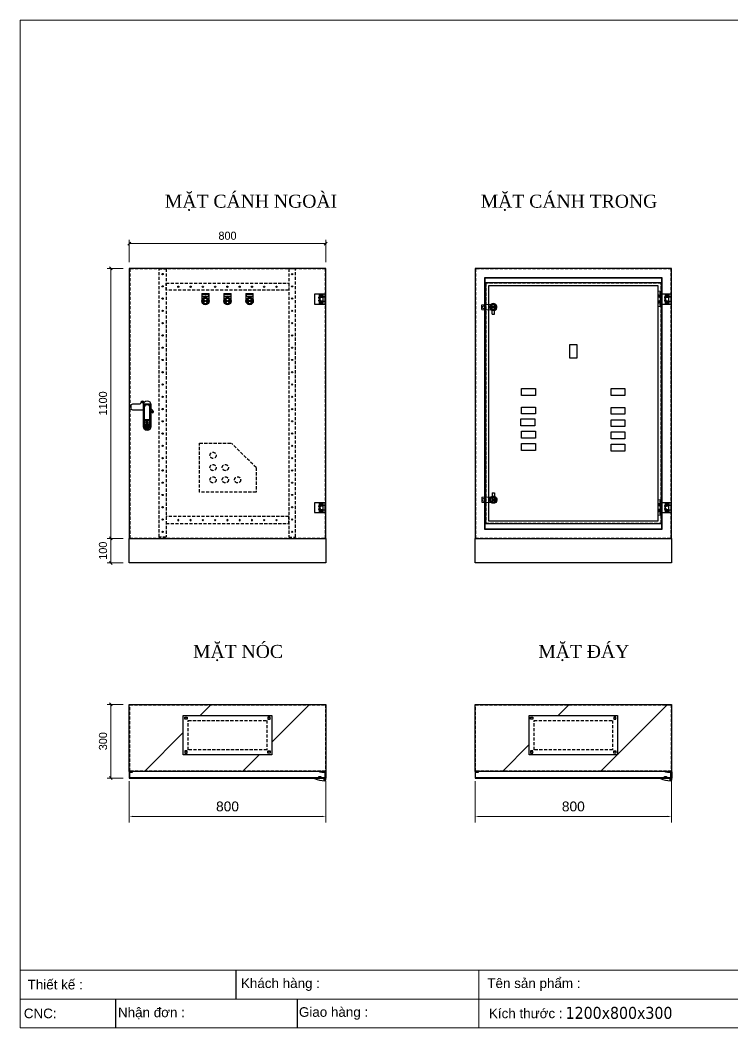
# Model space of a CAD drawing. Header units: millimetres. Extents: x 0 to 5806, y 0 to 4105.
# Drawn here: x 0 to 2903, y 0 to 4105 of the extents above; entities that cross this region are included whole.
import ezdxf
from ezdxf.enums import TextEntityAlignment as Align

# ---------------------------------------------------------------- set-up
doc = ezdxf.new("R2010")
doc.units = ezdxf.units.MM
for name, pattern in [('DASHED', [0.75, 0.5, -0.25]), ('HIDDEN2', [4.7625, 3.175, -1.5875]), ('HIDDENX2', [19.05, 12.7, -6.35])]:
    doc.linetypes.add(name, pattern=pattern)
for name, color, linetype in [('0 KHUNG KT01', 7, 'Continuous'), ('01', 7, 'HIDDEN2'), ('1-EMC-ACESS', 4, 'Continuous'), ('DIM', 253, 'Continuous'), ('HEATER', 1, 'Continuous'), ('THIET BI', 2, 'Continuous')]:
    doc.layers.add(name, color=color, linetype=linetype)
doc.layers.add('0 TĂNG CỨNG', color=7, linetype='Continuous', lineweight=15)
doc.layers.add('07', color=5, linetype='Continuous', lineweight=5)
doc.styles.add('Arial', font='arial.ttf')
doc.styles.add('Arial-Black', font='txt')
doc.styles.add('Tahoma (Input Text)', font='tahoma.ttf')
doc.dimstyles.new('Dim-33', dxfattribs={"dimtxt": 33, "dimasz": 12, "dimexe": 15, "dimexo": 25, "dimgap": 15, "dimtad": 1, "dimdec": 0, "dimtxsty": 'Standard', "dimblk": 'OBLIQUE', "dimcen": 10, "dimclrd": 5, "dimclre": 5, "dimclrt": 3, "dimazin": 3, "dimtfac": 1, "dimtdec": 0, "dimtmove": 0, "dimatfit": 3, "dimldrblk": 'OPEN30', "dimlwd": 9, "dimlwe": 9})
doc.dimstyles.new('Thiện Dim-40', dxfattribs={"dimtxt": 40, "dimasz": 15, "dimexe": 25, "dimexo": 40, "dimgap": 20, "dimtad": 1, "dimdec": 0, "dimtxsty": 'Arial', "dimcen": 15, "dimclrd": 5, "dimclre": 5, "dimclrt": 3, "dimazin": 3, "dimtfac": 1, "dimtdec": 0, "dimtmove": 0, "dimatfit": 3, "dimldrblk": 'OBLIQUE', "dimlwd": 9, "dimlwe": 9})

# ---------------------------------------------------------------- blocks, each defined once
blk = doc.blocks.new('HL044-1.3-C')
at = {"color": 1, "linetype": 'HIDDEN2', "ltscale": 0.5}
for p, q in [((-25, 40), (-25, 0)), ((-3, 0), (-3, 40))]:
    blk.add_line(p, q, dxfattribs=at)
at = {"color": 1}
for p, q in [((-12, 29), (0, 29)), ((-12, 11), (-12, 29)), ((0, 11), (-12, 11)), ((-11, 28.5), (0, 28.5)), ((-11, 28.5), (-11, 11.5)), ((0, 11.5), (-11, 11.5))]:
    blk.add_line(p, q, dxfattribs=at)
blk.add_lwpolyline([(-46, 40), (0, 40), (0, 0), (-46, 0)], close=True, dxfattribs=at)
at = {"color": 1, "linetype": 'HIDDEN2', "ltscale": 0.5}
for centre, radius in [((-25, 26), 4), ((-25, 14), 4), ((-15.5, 32.5), 3), ((-15.5, 7.5), 3)]:
    blk.add_circle(centre, radius, dxfattribs=at)
blk = doc.blocks.new('HL044-1.3-B')
h = blk.add_hatch()
h.set_pattern_fill('ANSI31', color=1, scale=0.3, style=0)
h.set_pattern_definition([(45, (-80982.31925, -42991.2648), (-0.673519209, 0.673519209), [])])
h.paths.add_polyline_path([(-15.5, 27), (-15.5, 24), (-9.5, 24), (-9.5, 27)])
at = {"color": 1}
for p, q in [((0, 0), (-43, 0)), ((-43, 0), (-43, -2)), ((-25, 6.5), (-25, 0)), ((-25, 6.5), (-19, 5.9)), ((-25, 5.5), (-19, 4.9)), ((-25, 4.5), (-19, 3.9)), ((-25, 3.5), (-19, 2.9)), ((-25, 2.5), (-19, 1.9)), ((-25, 1.5), (-19, 0.9)), ((-25, 0.5), (-19.7, 0)), ((-22, 24), (-22, 27)), ((-22, 27), (1, 27)), ((-1, 24), (-22, 24)), ((-19, 6.5), (-19, 0)), ((-15.5, 24), (-15.5, 27)), ((-9.5, 24), (-9.5, 27)), ((0, 23), (0, 0)), ((0, 7.5), (3, 7.5)), ((0, 6), (3, 6)), ((3, 25), (3, 0)), ((3, -6.5), (3, 0))]:
    blk.add_line(p, q, dxfattribs=at)
blk.add_lwpolyline([(-26, 6.5), (-18, 6.5), (-18, 0), (-26, 0)], close=True, dxfattribs=at)
blk.add_circle((-2.3, -7), 2.55, dxfattribs=at)
for centre, radius, start, end in [((-1, 23), 1, 0, 90), ((1, 25), 2, 0, 90), ((15.4, 147.7), 160.7, 248.6705, 263.5901), ((-2.5, -6.5), 5.5, 270, 0)]:
    blk.add_arc(centre, radius, start, end, dxfattribs=at)
blk = doc.blocks.new('*D1')
at = {"layer": 'Defpoints', "color": 0, "transparency": 16777216}
for p in [(444.7, 1044.7), (1244.7, 1044.7), (1244.7, 861.4)]:
    blk.add_point(p, dxfattribs=at)
at = {"layer": 'DIM', "color": 5, "lineweight": 9, "transparency": 16777216}
for p, q in [((444.7, 1004.7), (444.7, 836.4)), ((1244.7, 1004.7), (1244.7, 836.4)), ((459.7, 861.4), (1229.7, 861.4))]:
    blk.add_line(p, q, dxfattribs=at)
at = {"layer": 'DIM', "color": 5, "transparency": 16777216}
for points in [[(459.7, 863.9), (459.7, 858.9), (444.7, 861.4)], [(1229.7, 863.9), (1229.7, 858.9), (1244.7, 861.4)]]:
    blk.add_solid(points, dxfattribs=at)
at = {"layer": 'DIM', "color": 3, "transparency": 16777216, "insert": (844.7, 901.8), "char_height": 40, "attachment_point": 5, "style": 'Arial'}
blk.add_mtext('800', dxfattribs=at)
blk = doc.blocks.new('_Oblique')
at = {"color": 0, "linetype": 'ByBlock', "lineweight": -2}
blk.add_line((-0.5, -0.5), (0.5, 0.5), dxfattribs=at)
blk = doc.blocks.new('SDGFGHGHG')
at = {"layer": 'HEATER'}
for p, q in [((860892.9, 570780.5), (860931.6, 570782)), ((860892.9, 570760.5), (860892.9, 570780.5)), ((860935.9, 570742), (860935.9, 570784.3)), ((860944.9, 570742), (860944.9, 570784.3)), ((860892.9, 570771.9), (860906.3, 570778.7)), ((860892.9, 570769.1), (860906.3, 570762.4)), ((860892.9, 570760.5), (860931.6, 570759.1)), ((860935.9, 570742), (860944.9, 570742)), ((860937.5, 570771.3), (860939.5, 570771.3)), ((860937.5, 570769.8), (860939.5, 570769.8)), ((860939.5, 570773.5), (860939.5, 570771.3)), ((860939.5, 570769.8), (860939.5, 570767.6)), ((860941.3, 570773.5), (860941.3, 570771.3)), ((860941.3, 570771.3), (860943.4, 570771.3)), ((860941.3, 570769.8), (860941.3, 570767.6)), ((860941.3, 570769.8), (860943.4, 570769.8))]:
    blk.add_line(p, q, dxfattribs=at)
blk.add_circle((860940.4, 570770.5), 3.08, dxfattribs=at)
blk.add_arc((860940.4, 570770.5), 14.5, 288.08, 251.92, dxfattribs=at)
blk = doc.blocks.new('SĐFHGGH')
at = {"layer": 'HEATER'}
for points in [[(860928.8, 570702.4), (860927.4, 570702.4), (860927.4, 570708.4), (860928.8, 570708.4)], [(860943.4, 570717), (860943.4, 570718.4), (860937.4, 570718.4), (860937.4, 570717)], [(860952.1, 570702.4), (860953.4, 570702.4), (860953.4, 570708.4), (860952.1, 570708.4)], [(860943.4, 570693.8), (860943.4, 570692.4), (860937.4, 570692.4), (860937.4, 570693.8)]]:
    blk.add_lwpolyline(points, dxfattribs=at)
for start, end in [(104.4775, 165.5225), (194.4775, 255.5225), (14.4775, 75.5225), (284.4775, 345.5225)]:
    blk.add_arc((860940.4, 570705.4), 12, start, end, dxfattribs=at)
blk = doc.blocks.new('MS722')
for name, p in [('SDGFGHGHG', (-860940.4, -570770.5)), ('SĐFHGGH', (-860940.4, -570705.4))]:
    blk.add_blockref(name, p)
blk = doc.blocks.new('BL012-FRONT')
at = {"layer": '0 TĂNG CỨNG'}
h = blk.add_hatch(dxfattribs=at)
h.set_pattern_fill('ANSI31', color=2, scale=0.5, angle=90, style=0)
h.set_pattern_definition([(135, (-85095.0619, -23179.3125), (-1.122532015, -1.122532015), [])])
edge = h.paths.add_edge_path()
edge.add_line((-0.4, 52.7), (7.2, 52.7))
edge.add_line((7.2, 52.7), (7.2, 58.8))
edge.add_line((7.2, 58.8), (-0.4, 58.8))
edge.add_arc((-0.4, 57.8), 1, 90, 180)
edge.add_line((-1.4, 57.8), (-1.4, 53.7))
edge.add_arc((-0.4, 53.7), 1, 180, 270)
h = blk.add_hatch(dxfattribs=at)
h.set_pattern_fill('ANSI31', color=2, scale=0.5, angle=90, style=0)
h.set_pattern_definition([(135, (-85095.0619, -23227.8125), (-1.122532015, -1.122532015), [])])
edge = h.paths.add_edge_path()
edge.add_line((-0.4, 4.2), (7.2, 4.2))
edge.add_line((7.2, 4.2), (7.2, 10.3))
edge.add_line((7.2, 10.3), (-0.4, 10.3))
edge.add_arc((-0.4, 9.3), 1, 90, 180)
edge.add_line((-1.4, 9.3), (-1.4, 5.2))
edge.add_arc((-0.4, 5.2), 1, 180, 270)
at = {"color": 2, "linetype": 'HIDDEN2'}
blk.add_line((7.2, 4.2), (7.2, 10.3), dxfattribs=at)
at = {"layer": '0 TĂNG CỨNG', "color": 8}
for p, q in [((-4.1, 41.5), (-2.8, 41.5)), ((-3.4, 42.2), (-3.4, 40.8)), ((-4.1, 21.5), (-2.8, 21.5)), ((-3.4, 22.2), (-3.4, 20.8))]:
    blk.add_line(p, q, dxfattribs=at)
at = {"layer": '0 TĂNG CỨNG', "color": 1}
blk.add_lwpolyline([(-9.2, 14.5), (-9.2, 2, 0.414214), (-7.2, 0), (7.2, 0), (7.2, 63), (-7.2, 63, 0.414214), (-9.2, 61), (-9.2, 48.5), (2.8, 48.5), (2.8, 14.5)], format="xyb", close=True, dxfattribs=at)
at = {"layer": '0 TĂNG CỨNG', "color": 22}
blk.add_lwpolyline([(-9.2, 14.8), (0.6, 14.8, 0.414214), (2.6, 16.8), (2.6, 46.2, 0.414214), (0.6, 48.2), (-9.2, 48.2)], format="xyb", close=True, dxfattribs=at)
at = {"layer": '0 TĂNG CỨNG', "color": 2}
for points in [[(-0.4, 52.7), (7.2, 52.7), (7.2, 58.8), (-0.4, 58.8, 0.414214), (-1.4, 57.8), (-1.4, 53.7, 0.414214)], [(-0.4, 4.2), (7.2, 4.2), (7.2, 10.3), (-0.4, 10.3, 0.414214), (-1.4, 9.3), (-1.4, 5.2, 0.414214)]]:
    blk.add_lwpolyline(points, format="xyb", close=True, dxfattribs=at)
at = {"layer": '0 TĂNG CỨNG', "color": 61}
for centre in [(-3.4, 41.5), (-3.4, 21.5)]:
    blk.add_circle(centre, 4, dxfattribs=at)
at = {"layer": '0 TĂNG CỨNG', "color": 8}
for centre in [(-3.4, 41.5), (-3.4, 21.5)]:
    blk.add_circle(centre, 3.2, dxfattribs=at)
blk = doc.blocks.new('AB301-2-1')
at = {"linetype": 'Continuous'}
h = blk.add_hatch(dxfattribs=at)
h.set_pattern_fill('ACAD_ISO09W100', color=1, scale=0.2)
h.set_pattern_definition([(0, (-368.0181, 398.3814), (0, 1), [4.8, -0.6, 1.2, -0.6, 1.2, -0.6])])
h.paths.add_polyline_path([(-4.1, -88.5, 0.118404), (0, -89.5, 0.118404), (4.1, -88.5), (7, -72), (-7, -72)])
at = {"color": 1, "linetype": 'Continuous'}
for p, q in [((-10, -50.5), (10, -50.5)), ((-7, -72), (7, -72)), ((-7, -72), (-4.1, -88.5)), ((7, -72), (4.1, -88.5))]:
    blk.add_line(p, q, dxfattribs=at)
for points in [[(-15, -12.5), (-57.5, -12.5, -0.414214), (-65, -5), (-65, 5, -0.414214), (-57.5, 12.5), (-30.7, 12.5, 0.414214), (-24.7, 18.5), (-24.7, 18.7)], [(-24.7, 18.7, -0.198912), (-23, 23), (-23, 23, -0.414214), (-14.5, 23), (-11.3, 19.8)], [(15, -6.5), (23, -14.5, -0.414214), (23, -23), (23, -23, -0.381561), (15, -23.4, -0.381561)]]:
    blk.add_lwpolyline(points, format="xyb", dxfattribs=at)
for points in [[(0, 25), (0, 25, -0.414214), (15, 10), (15, -80.5, -0.414214), (0, -95.5), (0, -95.5, -0.414214), (-15, -80.5), (-15, 10, -0.414214)], [(0, 10, -0.414214), (10, 0), (10, -80.5, -0.414214), (0, -90.5, -0.414214), (-10, -80.5), (-10, 0, -0.414214)], [(9, -72.5), (9, -80.5, -0.414214), (0, -89.5, -0.414214), (-9, -80.5), (-9, -72.5, -0.414214), (-7, -70.5), (7, -70.5, -0.414214)]]:
    blk.add_lwpolyline(points, format="xyb", close=True, dxfattribs=at)
at = {"color": 2, "linetype": 'Continuous'}
blk.add_lwpolyline([(-12, 13.3), (12, 13.3), (12, -83.7), (-12, -83.7)], close=True, dxfattribs=at)
at = {"color": 1, "linetype": 'Continuous'}
blk.add_lwpolyline([(-1, -55.5), (1, -55.5), (1, -65.5), (-1, -65.5)], close=True, dxfattribs=at)
for centre, radius in [((-18.7, 18.7), 2.5), ((18.7, -18.7), 2.5), ((0, -60.5), 8)]:
    blk.add_circle(centre, radius, dxfattribs=at)
blk = doc.blocks.new('KHUNG KT1')
at = {"color": 7}
for p, q in [((7128, -4752), (0, -4752)), ((2294.1, -4752), (2294.1, -5040)), ((4848, -4896), (0, -4896))]:
    blk.add_line(p, q, dxfattribs=at)
blk.add_lwpolyline([(0, 0), (7128, 0), (7128, -5040), (0, -5040)], close=True, dxfattribs=at)
at = {"layer": '0 KHUNG KT01'}
for p, q in [((1077.9, -4752), (1077.9, -4896)), ((476.3, -4896), (476.3, -5040)), ((1385.1, -4896), (1385.1, -5040))]:
    blk.add_line(p, q, dxfattribs=at)
at = {"color": 2, "char_height": 48, "width": 2202.321, "attachment_point": 4, "style": 'Arial'}
for s, insert in [('  Tên sản phẩm :', (2299.1, -4824)), ('  Thiết kế :', (0, -4824)), ('  Khách hàng :', (1066.9, -4824)), ('  Nhận đơn :', (451.9, -4968)), ('  Giao hàng :', (1356.7, -4968)), ('CNC:', (18.2, -4968)), ('  Kích thước :', (2307, -4968))]:
    blk.add_mtext(s, dxfattribs=dict(at, insert=insert))
at = {"color": 1, "style": 'Tahoma (Input Text)', "flags": 8}
for tag, p in [('#03', (1514.7, -4846.3)), ('#01', (328.9, -4851.1)), ('#05', (2819, -4851.1)), ('#07', (4424, -4851.1)), ('#09', (5172.9, -4851.1)), ('#02', (189.8, -4995.1)), ('#04', (1755.3, -4995.1)), ('#06', (2727.8, -4995.1)), ('#08', (4382.7, -4995.1)), ('#10', (5172.9, -4995.1))]:
    blk.add_attdef(tag, p, '', height=60, dxfattribs=at)
blk.add_attdef('#11', text='', height=60, dxfattribs=at).set_placement((6996, -4961.6), align=Align.CENTER)
at = {"layer": '0 TĂNG CỨNG', "color": 1, "style": 'Arial'}
blk.add_attdef('#12', (852.8, -4987.6), '', height=60, dxfattribs=at)
blk = doc.blocks.new('ttc2')
at = {"color": 253, "linetype": 'HIDDENX2'}
blk.add_lwpolyline([(250, 0), (-250, 0), (-250, 28), (250, 28)], close=True, dxfattribs=at)
at = {"color": 2}
for centre in [(-200, 14), (-150, 14), (-100, 14), (-50, 14), (0, 14), (50, 14), (100, 14), (150, 14), (200, 14)]:
    blk.add_circle(centre, 2.5, dxfattribs=at)
blk = doc.blocks.new('Den XANH')
h = blk.add_hatch(color=5)
h.paths.add_polyline_path([(15, 15), (22.8, 7.2, 0.198912), (26, 15, 0.198912), (22.8, 22.8)])
h.paths.add_polyline_path([(15, 15), (7.2, 22.8, 0.198912), (4, 15, 0.198912), (7.2, 7.2)])
at = {"color": 7}
for p, q in [((0, 45), (30, 45)), ((0, 45), (0, 15)), ((30, 15), (30, 45))]:
    blk.add_line(p, q, dxfattribs=at)
blk.add_lwpolyline([(2, 43), (28, 43), (28, 33), (2, 33)], close=True, dxfattribs=at)
blk.add_circle((15, 15), 15, dxfattribs=at)
at = {"layer": '07', "color": 5, "linetype": 'Continuous', "lineweight": 5, "ltscale": 3}
for p, q in [((22.8, 22.8), (7.2, 7.2)), ((7.2, 22.8), (22.8, 7.2))]:
    blk.add_line(p, q, dxfattribs=at)
blk.add_circle((15, 15), 11, dxfattribs=at)
at = {"layer": '01', "color": 2, "linetype": 'Continuous', "lineweight": 5, "style": 'Arial-Black'}
blk.add_attdef('T-SP', text='', height=2.4, dxfattribs=at).set_placement((15.2, 36), align=Align.CENTER)
blk = doc.blocks.new('Den DO')
h = blk.add_hatch(color=1)
h.paths.add_polyline_path([(7.2, 7.2), (15, 15), (7.2, 22.8, 0.198912), (4, 15, 0.198912)])
h.paths.add_polyline_path([(26, 15, 0.198912), (22.8, 22.8), (15, 15), (22.8, 7.2, 0.198912)])
at = {"color": 7}
for p, q in [((0, 45), (30, 45)), ((0, 45), (0, 15)), ((30, 15), (30, 45))]:
    blk.add_line(p, q, dxfattribs=at)
blk.add_lwpolyline([(2, 43), (28, 43), (28, 33), (2, 33)], close=True, dxfattribs=at)
blk.add_circle((15, 15), 15, dxfattribs=at)
at = {"layer": '07', "color": 1, "linetype": 'Continuous', "lineweight": 5, "ltscale": 3}
for p, q in [((22.8, 22.8), (7.2, 7.2)), ((7.2, 22.8), (22.8, 7.2))]:
    blk.add_line(p, q, dxfattribs=at)
blk.add_circle((15, 15), 11, dxfattribs=at)
at = {"layer": '01', "color": 2, "linetype": 'Continuous', "lineweight": 5, "style": 'Arial-Black'}
blk.add_attdef('T-SP', text='', height=2.4, dxfattribs=at).set_placement((15.2, 36), align=Align.CENTER)
blk = doc.blocks.new('Den VANG')
h = blk.add_hatch(color=2)
h.paths.add_polyline_path([(22.8, 7.2, 0.198912), (26, 15, 0.198912), (22.8, 22.8), (15, 15)])
h.paths.add_polyline_path([(7.2, 7.2), (15, 15), (7.2, 22.8, 0.198912), (4, 15, 0.198912)])
at = {"color": 7}
for p, q in [((0, 45), (30, 45)), ((0, 45), (0, 15)), ((30, 15), (30, 45))]:
    blk.add_line(p, q, dxfattribs=at)
blk.add_lwpolyline([(2, 43), (28, 43), (28, 33), (2, 33)], close=True, dxfattribs=at)
blk.add_circle((15, 15), 15, dxfattribs=at)
at = {"layer": '07', "color": 2, "linetype": 'Continuous', "lineweight": 5, "ltscale": 3}
for p, q in [((22.8, 22.8), (7.2, 7.2)), ((7.2, 22.8), (22.8, 7.2))]:
    blk.add_line(p, q, dxfattribs=at)
blk.add_circle((15, 15), 11, dxfattribs=at)
at = {"layer": '01', "color": 2, "linetype": 'Continuous', "lineweight": 5, "style": 'Arial-Black'}
blk.add_attdef('T-SP', text='', height=2.4, dxfattribs=at).set_placement((15.2, 36), align=Align.CENTER)
blk = doc.blocks.new('ga tai lieu')
at = {"color": 7, "linetype": 'HIDDENX2'}
for p, q in [((0, 0), (0, 200)), ((0, 200), (130, 200)), ((230, 100), (130, 200)), ((230, 100), (230, 0)), ((230, 0), (0, 0))]:
    blk.add_line(p, q, dxfattribs=at)
for centre in [(55, 150), (55, 100), (105, 100), (55, 50), (105, 50), (155, 50)]:
    blk.add_circle(centre, 12.5, dxfattribs=at)
blk = doc.blocks.new('*D2')
at = {"layer": 'Defpoints', "color": 0, "transparency": 16777216}
for p in [(1853.3, 1044.7), (2653.3, 1044.7), (2653.3, 861.4)]:
    blk.add_point(p, dxfattribs=at)
at = {"layer": 'DIM', "color": 5, "lineweight": 9, "transparency": 16777216}
for p, q in [((1853.3, 1004.7), (1853.3, 836.4)), ((2653.3, 1004.7), (2653.3, 836.4)), ((1868.3, 861.4), (2638.3, 861.4))]:
    blk.add_line(p, q, dxfattribs=at)
at = {"layer": 'DIM', "color": 5, "transparency": 16777216}
for points in [[(1868.3, 863.9), (1868.3, 858.9), (1853.3, 861.4)], [(2638.3, 863.9), (2638.3, 858.9), (2653.3, 861.4)]]:
    blk.add_solid(points, dxfattribs=at)
at = {"layer": 'DIM', "color": 3, "transparency": 16777216, "insert": (2253.3, 901.8), "char_height": 40, "attachment_point": 5, "style": 'Arial'}
blk.add_mtext('800', dxfattribs=at)
blk = doc.blocks.new('*D3')
at = {"color": 5, "lineweight": 9, "ltscale": 3, "transparency": 16777216}
for p, q in [((419.7, 1317.7), (354.4, 1317.7)), ((369.4, 1317.7), (369.4, 1017.7)), ((419.7, 1017.7), (354.4, 1017.7))]:
    blk.add_line(p, q, dxfattribs=at)
at = {"color": 0, "linetype": 'ByBlock', "lineweight": -2}
for p, q in [((375.4, 1311.7), (363.4, 1323.7)), ((363.4, 1023.7), (375.4, 1011.7))]:
    blk.add_line(p, q, dxfattribs=at)
at = {"layer": 'Defpoints', "color": 0, "ltscale": 3, "transparency": 16777216}
for p in [(444.7, 1317.7), (369.4, 1017.7), (444.7, 1017.7)]:
    blk.add_point(p, dxfattribs=at)
at = {"color": 3, "ltscale": 3, "transparency": 16777216, "insert": (337.5, 1167.7), "char_height": 33, "attachment_point": 5, "rotation": 90}
blk.add_mtext('300', dxfattribs=at)
blk = doc.blocks.new('_Open30')
at = {"color": 0, "linetype": 'ByBlock', "lineweight": -2}
for p, q in [((-1, 0.27), (0, 0)), ((0, 0), (-1, -0.27)), ((0, 0), (-1, 0))]:
    blk.add_line(p, q, dxfattribs=at)
blk = doc.blocks.new('*D4')
at = {"color": 5, "lineweight": 9, "ltscale": 3, "transparency": 16777216}
for p, q in [((419.7, 3094), (354.4, 3094)), ((369.4, 1994), (369.4, 3094)), ((419.7, 1994), (354.4, 1994))]:
    blk.add_line(p, q, dxfattribs=at)
at = {"color": 0, "linetype": 'ByBlock', "lineweight": -2}
for p, q in [((375.4, 3088), (363.4, 3100)), ((363.4, 2000), (375.4, 1988))]:
    blk.add_line(p, q, dxfattribs=at)
at = {"layer": 'Defpoints', "color": 0, "ltscale": 3, "transparency": 16777216}
for p in [(369.4, 3094), (444.7, 3094), (444.7, 1994)]:
    blk.add_point(p, dxfattribs=at)
at = {"color": 3, "ltscale": 3, "transparency": 16777216, "insert": (337.5, 2544), "char_height": 33, "attachment_point": 5, "rotation": 90}
blk.add_mtext('1100', dxfattribs=at)
blk = doc.blocks.new('*D5')
at = {"color": 5, "lineweight": 9, "ltscale": 3, "transparency": 16777216}
for p, q in [((419.7, 1994), (354.4, 1994)), ((369.4, 1994), (369.4, 1894)), ((419.7, 1894), (354.4, 1894))]:
    blk.add_line(p, q, dxfattribs=at)
at = {"color": 0, "linetype": 'ByBlock', "lineweight": -2}
for p, q in [((375.4, 1988), (363.4, 2000)), ((363.4, 1900), (375.4, 1888))]:
    blk.add_line(p, q, dxfattribs=at)
at = {"layer": 'Defpoints', "color": 0, "ltscale": 3, "transparency": 16777216}
for p in [(444.7, 1994), (369.4, 1894), (444.7, 1894)]:
    blk.add_point(p, dxfattribs=at)
at = {"color": 3, "ltscale": 3, "transparency": 16777216, "insert": (337.5, 1944), "char_height": 33, "attachment_point": 5, "rotation": 90}
blk.add_mtext('100', dxfattribs=at)
blk = doc.blocks.new('*D8')
at = {"color": 5, "lineweight": 9, "ltscale": 3, "transparency": 16777216}
for p, q in [((444.7, 3119), (444.7, 3210.1)), ((1244.7, 3119), (1244.7, 3210.1)), ((444.7, 3195.1), (1244.7, 3195.1))]:
    blk.add_line(p, q, dxfattribs=at)
at = {"color": 0, "linetype": 'ByBlock', "lineweight": -2}
for p, q in [((450.7, 3201.1), (438.7, 3189.1)), ((1238.7, 3189.1), (1250.7, 3201.1))]:
    blk.add_line(p, q, dxfattribs=at)
at = {"layer": 'Defpoints', "color": 0, "ltscale": 3, "transparency": 16777216}
for p in [(1244.7, 3195.1), (444.7, 3094), (1244.7, 3094)]:
    blk.add_point(p, dxfattribs=at)
at = {"color": 3, "ltscale": 3, "transparency": 16777216, "insert": (844.7, 3226.9), "char_height": 33, "attachment_point": 5}
blk.add_mtext('800', dxfattribs=at)

msp = doc.modelspace()

# ---------------------------------------------------------------- hatches: boundary and pattern name
at = {"layer": '0 TĂNG CỨNG'}
h = msp.add_hatch(dxfattribs=at)
h.set_pattern_fill('JIS_WOOD', color=256, scale=20, style=0)
h.set_pattern_definition([(45, (1921513.07, -1361948.1), (-200, 200), [])])
h.paths.add_polyline_path([(446.2, 1316.2), (1243.2, 1316.2), (1243.2, 1046.2), (446.2, 1046.2)])
h.paths.add_polyline_path([(1024.7, 1112.7), (1024.7, 1272.7), (664.7, 1272.7), (664.7, 1112.7)], flags=16)
h = msp.add_hatch(dxfattribs=at)
h.set_pattern_fill('JIS_WOOD', color=256, scale=20, style=0)
h.set_pattern_definition([(45, (1925971.28, -1360948.1), (-200, 200), [])])
h.paths.add_polyline_path([(1854.8, 1316.2), (2651.8, 1316.2), (2651.8, 1046.2), (1854.8, 1046.2)])
h.paths.add_polyline_path([(2073.3, 1272.7), (2073.3, 1112.7), (2433.3, 1112.7), (2433.3, 1272.7)], flags=16)

# ---------------------------------------------------------------- linework, layer by layer
at = {"color": 7}
for points in [[(444.7, 1994), (1244.7, 1994), (1244.7, 3094), (444.7, 3094)], [(1853.3, 1994), (2653.3, 1994), (2653.3, 3094), (1853.3, 3094)], [(1891.3, 2032), (2615.3, 2032), (2615.3, 3056), (1891.3, 3056)], [(664.7, 1272.7), (1024.7, 1272.7), (1024.7, 1112.7), (664.7, 1112.7)], [(2073.3, 1272.7), (2433.3, 1272.7), (2433.3, 1112.7), (2073.3, 1112.7)], [(1229.2, 1042.2), (1241.2, 1042.2), (1241.2, 1019.2), (446.2, 1019.2), (446.2, 1042.2), (458.2, 1042.2), (458.2, 1043.7), (444.7, 1043.7), (444.7, 1017.7), (1242.7, 1017.7), (1242.7, 1043.7), (1229.2, 1043.7)], [(2637.8, 1042.2), (2649.8, 1042.2), (2649.8, 1019.2), (1854.8, 1019.2), (1854.8, 1042.2), (1866.8, 1042.2), (1866.8, 1043.7), (1853.3, 1043.7), (1853.3, 1017.7), (2651.3, 1017.7), (2651.3, 1043.7), (2637.8, 1043.7)]]:
    msp.add_lwpolyline(points, close=True, dxfattribs=at)
at = {"color": 7, "linetype": 'HIDDENX2'}
for points in [[(446.2, 1995.5), (1243.2, 1995.5), (1243.2, 3092.5), (446.2, 3092.5)], [(1854.8, 1995.5), (2651.8, 1995.5), (2651.8, 3092.5), (1854.8, 3092.5)]]:
    msp.add_lwpolyline(points, close=True, dxfattribs=at)
at = {"color": 253, "linetype": 'HIDDENX2'}
for points in [[(566.2, 1999.5), (566.2, 3092.5), (594.2, 3092.5), (594.2, 1999.5)], [(1122.2, 1999.5), (1122.2, 3092.5), (1094.2, 3092.5), (1094.2, 1999.5)]]:
    msp.add_lwpolyline(points, close=True, dxfattribs=at)
at = {"color": 3}
for points in [[(1892.8, 2033.5), (2613.8, 2033.5), (2613.8, 3054.5), (1892.8, 3054.5)], [(1907.8, 2065.6), (2598.8, 2065.6), (2598.8, 3022.4), (1907.8, 3022.4)]]:
    msp.add_lwpolyline(points, close=True, dxfattribs=at)
at = {"color": 6}
msp.add_lwpolyline([(1895.8, 2054.6), (2612.3, 2054.6), (2612.3, 3035), (1895.8, 3035)], close=True, dxfattribs=at)
at = {"color": 6, "linetype": 'HIDDENX2'}
msp.add_lwpolyline([(1897.3, 2056.1), (2610.8, 2056.1), (2610.8, 3033.5), (1897.3, 3033.5)], close=True, dxfattribs=at)
at = {"color": 2}
for points in [[(1221.7, 2977), (1234.7, 2977), (1234.7, 2986), (1221.7, 2986)], [(1221.7, 2952), (1234.7, 2952), (1234.7, 2961), (1221.7, 2961)], [(2630.3, 2977), (2643.3, 2977), (2643.3, 2986), (2630.3, 2986)], [(2630.3, 2952), (2643.3, 2952), (2643.3, 2961), (2630.3, 2961)], [(1917.5, 2925.9), (1938, 2925.9), (1938, 2946.4), (1917.5, 2946.4)], [(1221.7, 2127), (1234.7, 2127), (1234.7, 2136), (1221.7, 2136)], [(1917.5, 2162.1), (1938, 2162.1), (1938, 2141.6), (1917.5, 2141.6)], [(2630.3, 2127), (2643.3, 2127), (2643.3, 2136), (2630.3, 2136)], [(1221.7, 2102), (1234.7, 2102), (1234.7, 2111), (1221.7, 2111)], [(2630.3, 2102), (2643.3, 2102), (2643.3, 2111), (2630.3, 2111)], [(680, 1257.4), (671, 1257.4), (671, 1266.4), (680, 1266.4)], [(1009.5, 1257.4), (1018.5, 1257.4), (1018.5, 1266.4), (1009.5, 1266.4)], [(2088.5, 1257.4), (2079.5, 1257.4), (2079.5, 1266.4), (2088.5, 1266.4)], [(2418, 1257.4), (2427, 1257.4), (2427, 1266.4), (2418, 1266.4)], [(680, 1127.9), (671, 1127.9), (671, 1118.9), (680, 1118.9)], [(1009.5, 1127.9), (1018.5, 1127.9), (1018.5, 1118.9), (1009.5, 1118.9)], [(2088.5, 1127.9), (2079.5, 1127.9), (2079.5, 1118.9), (2088.5, 1118.9)], [(2418, 1127.9), (2427, 1127.9), (2427, 1118.9), (2418, 1118.9)]]:
    msp.add_lwpolyline(points, close=True, dxfattribs=at)
at = {"color": 2, "ltscale": 3}
for points in [[(2239.3, 2784.5), (2267.3, 2784.5), (2267.3, 2728.5), (2239.3, 2728.5)], [(2042.8, 2604.2), (2098.8, 2604.2), (2098.8, 2576.2), (2042.8, 2576.2)], [(2407.8, 2604.2), (2463.8, 2604.2), (2463.8, 2576.2), (2407.8, 2576.2)], [(2042.8, 2529.2), (2098.8, 2529.2), (2098.8, 2501.2), (2042.8, 2501.2)], [(2406.9, 2527.7), (2462.9, 2527.7), (2462.9, 2499.7), (2406.9, 2499.7)], [(2039.9, 2480.7), (2095.9, 2480.7), (2095.9, 2452.7), (2039.9, 2452.7)], [(2407.8, 2477.7), (2463.8, 2477.7), (2463.8, 2449.7), (2407.8, 2449.7)], [(2042.8, 2430.7), (2098.8, 2430.7), (2098.8, 2402.7), (2042.8, 2402.7)], [(2407.8, 2427.7), (2463.8, 2427.7), (2463.8, 2399.7), (2407.8, 2399.7)], [(2042.8, 2380.7), (2098.8, 2380.7), (2098.8, 2352.7), (2042.8, 2352.7)], [(2407.8, 2377.7), (2463.8, 2377.7), (2463.8, 2349.7), (2407.8, 2349.7)]]:
    msp.add_lwpolyline(points, close=True, dxfattribs=at)
at = {"ltscale": 3}
for points in [[(444.7, 1994), (1244.7, 1994), (1244.7, 1894), (444.7, 1894)], [(1853.3, 1994), (2653.3, 1994), (2653.3, 1894), (1853.3, 1894)]]:
    msp.add_lwpolyline(points, close=True, dxfattribs=at)
for points in [[(444.7, 1317.7), (1244.7, 1317.7), (1244.7, 1044.7), (444.7, 1044.7)], [(1853.3, 1317.7), (2653.3, 1317.7), (2653.3, 1044.7), (1853.3, 1044.7)]]:
    msp.add_lwpolyline(points, close=True)
at = {"linetype": 'HIDDENX2'}
for points in [[(446.2, 1316.2), (1243.2, 1316.2), (1243.2, 1046.2), (446.2, 1046.2)], [(1854.8, 1316.2), (2651.8, 1316.2), (2651.8, 1046.2), (1854.8, 1046.2)]]:
    msp.add_lwpolyline(points, close=True, dxfattribs=at)
at = {"color": 2, "linetype": 'HIDDENX2'}
for points in [[(684.7, 1252.7), (1004.7, 1252.7), (1004.7, 1132.7), (684.7, 1132.7)], [(2093.3, 1252.7), (2413.3, 1252.7), (2413.3, 1132.7), (2093.3, 1132.7)]]:
    msp.add_lwpolyline(points, close=True, dxfattribs=at)
at = {"color": 2}
for centre, radius in [((580.2, 3071), 2.5), ((1108.2, 3071), 2.5), ((580.2, 3021), 2.5), ((1108.2, 3021), 2.5), ((580.2, 2971), 2.5), ((754.7, 2961.3), 11.5), ((844.7, 2961.3), 11.5), ((934.7, 2961.3), 11.5), ((1108.2, 2971), 2.5), ((580.2, 2921), 2.5), ((1108.2, 2921), 2.5), ((1927.8, 2936.2), 11), ((580.2, 2871), 2.5), ((1108.2, 2871), 2.5), ((580.2, 2821), 2.5), ((1108.2, 2821), 2.5), ((580.2, 2771), 2.5), ((1108.2, 2771), 2.5), ((580.2, 2721), 2.5), ((1108.2, 2721), 2.5), ((580.2, 2671), 2.5), ((1108.2, 2671), 2.5), ((580.2, 2621), 2.5), ((1108.2, 2621), 2.5), ((580.2, 2571), 2.5), ((1108.2, 2571), 2.5), ((580.2, 2521), 2.5), ((1108.2, 2521), 2.5), ((580.2, 2471), 2.5), ((1108.2, 2471), 2.5), ((580.2, 2421), 2.5), ((1108.2, 2421), 2.5), ((580.2, 2371), 2.5), ((1108.2, 2371), 2.5), ((580.2, 2321), 2.5), ((1108.2, 2321), 2.5), ((580.2, 2271), 2.5), ((1108.2, 2271), 2.5), ((580.2, 2221), 2.5), ((1108.2, 2221), 2.5), ((580.2, 2171), 2.5), ((1108.2, 2171), 2.5), ((1927.8, 2151.8), 11), ((580.2, 2121), 2.5), ((1108.2, 2121), 2.5), ((580.2, 2071), 2.5), ((1108.2, 2071), 2.5), ((580.2, 2021), 2.5), ((1108.2, 2021), 2.5)]:
    msp.add_circle(centre, radius, dxfattribs=at)
at = {"color": 7}
for centre in [(675.5, 1261.9), (1014, 1261.9), (2084, 1261.9), (2422.5, 1261.9), (675.5, 1123.4), (1014, 1123.4), (2084, 1123.4), (2422.5, 1123.4)]:
    msp.add_circle(centre, 4, dxfattribs=at)
at = {"layer": 'THIET BI', "color": 4, "linetype": 'DASHED', "ltscale": 0.5}
for points in [[(664.7, 1272.7), (1024.7, 1272.7), (1024.7, 1112.7), (664.7, 1112.7)], [(664.7, 1272.7), (1024.7, 1272.7), (1024.7, 1112.7), (664.7, 1112.7)], [(2073.3, 1272.7), (2433.3, 1272.7), (2433.3, 1112.7), (2073.3, 1112.7)], [(2073.3, 1272.7), (2433.3, 1272.7), (2433.3, 1112.7), (2073.3, 1112.7)]]:
    msp.add_lwpolyline(points, close=True, dxfattribs=at)

# ---------------------------------------------------------------- block references
msp.add_blockref('ttc2', (844.2, 3005.4))
at = {"color": 2}
for p in [(2606.5, 2938.2), (2606.5, 2088.2)]:
    msp.add_blockref('BL012-FRONT', p, dxfattribs=at)
at = {"color": 7}
ref = msp.add_blockref('Den DO', (739.7, 2946.3), dxfattribs=at)
ref.add_attrib('T-SP', 'R', dxfattribs={"layer": '01', "color": 2, "linetype": 'Continuous', "lineweight": 5, "height": 4, "style": 'Arial'}).set_placement((754.9, 2982.3), align=Align.CENTER)
ref = msp.add_blockref('Den VANG', (829.7, 2946.3), dxfattribs=at)
ref.add_attrib('T-SP', 'S', dxfattribs={"layer": '01', "color": 2, "linetype": 'Continuous', "lineweight": 5, "height": 4, "style": 'Arial'}).set_placement((844.9, 2982.3), align=Align.CENTER)
ref = msp.add_blockref('Den XANH', (919.7, 2946.3), dxfattribs=at)
ref.add_attrib('T-SP', 'T', dxfattribs={"layer": '01', "color": 2, "linetype": 'Continuous', "lineweight": 5, "height": 4, "style": 'Arial'}).set_placement((934.9, 2982.3), align=Align.CENTER)
at = {"color": 7, "xscale": -1, "rotation": 180}
for name, p in [('HL044-1.3-C', (1244.7, 2989)), ('HL044-1.3-C', (2653.3, 2989)), ('MS722', (1927.8, 2151.8)), ('HL044-1.3-C', (1244.7, 2139)), ('HL044-1.3-C', (2653.3, 2139))]:
    msp.add_blockref(name, p, dxfattribs=at)
at = {"color": 7}
for name, p in [('MS722', (1927.8, 2936.2)), ('AB301-2-1', (517, 2529.2)), ('ga tai lieu', (730.8, 2182.5)), ('HL044-1.3-B', (1242.7, 1017.7)), ('HL044-1.3-B', (2651.3, 1017.7))]:
    msp.add_blockref(name, p, dxfattribs=at)
at = {"xscale": -1, "rotation": 180}
msp.add_blockref('ttc2', (844.2, 2082.6), dxfattribs=at)
at = {"layer": '0 TĂNG CỨNG', "color": 1}
ref = msp.add_blockref('KHUNG KT1', (0, 4105.4), dxfattribs=dict(at, xscale=0.8145720000029542, yscale=0.8145720000029542, zscale=0.8145720000029542))
ref.add_attrib('#06', '1200x800x300', (2222, 36.6), dxfattribs={"layer": '0', "color": 1, "height": 48.874, "style": 'Tahoma (Input Text)'})

# ---------------------------------------------------------------- texts
at = {"layer": '1-EMC-ACESS', "color": 1, "linetype": 'ByBlock', "lineweight": -2, "char_height": 52.92, "width": 810.522, "attachment_point": 2, "style": 'Arial'}
for s, insert in [('{\\fTimes New Roman|b0|i0|c0|p18;\\C7;MẶT CÁNH NGOÀI}', (940.4, 3394.3)), ('{\\fTimes New Roman|b0|i0|c0|p18;\\C7;MẶT CÁNH TRONG}', (2235.8, 3394.3)), ('{\\fTimes New Roman|b0|i0|c0|p18;\\C7;MẶT NÓC}', (887.4, 1560)), ('{\\fTimes New Roman|b0|i0|c0|p18;\\C7;MẶT ĐÁY}', (2296, 1560))]:
    msp.add_mtext(s, dxfattribs=dict(at, insert=insert))

# ---------------------------------------------------------------- dimensions: what is measured, and where the dimension line sits
at = {"ltscale": 3}
dim = msp.add_linear_dim(base=(1244.7, 3195.1), p1=(444.7, 3094), p2=(1244.7, 3094), dimstyle='Dim-33', dxfattribs=at)
dim.commit()
dim.dimension.update_dxf_attribs({"geometry": '*D8', "text_midpoint": (844.7, 3226.9)})
for base, p1, p2, picture, middle in [((369.4, 3094), (444.7, 1994), (444.7, 3094), '*D4', (337.5, 2544)), ((369.4, 1894), (444.7, 1994), (444.7, 1894), '*D5', (337.5, 1944)), ((369.4, 1017.7), (444.7, 1317.7), (444.7, 1017.7), '*D3', (337.5, 1167.7))]:
    dim = msp.add_linear_dim(base=base, p1=p1, p2=p2, angle=90, dimstyle='Dim-33', dxfattribs=at)
    dim.commit()
    dim.dimension.update_dxf_attribs({"geometry": picture, "text_midpoint": middle})
at = {"layer": 'DIM'}
for base, p1, p2, picture, middle in [((1244.7, 861.4), (444.7, 1044.7), (1244.7, 1044.7), '*D1', (844.7, 901.8)), ((2653.3, 861.4), (1853.3, 1044.7), (2653.3, 1044.7), '*D2', (2253.3, 901.8))]:
    dim = msp.add_linear_dim(base=base, p1=p1, p2=p2, dimstyle='Thiện Dim-40', dxfattribs=at)
    dim.commit()
    dim.dimension.update_dxf_attribs({"geometry": picture, "text_midpoint": middle})

doc.saveas('drawing.dxf')
